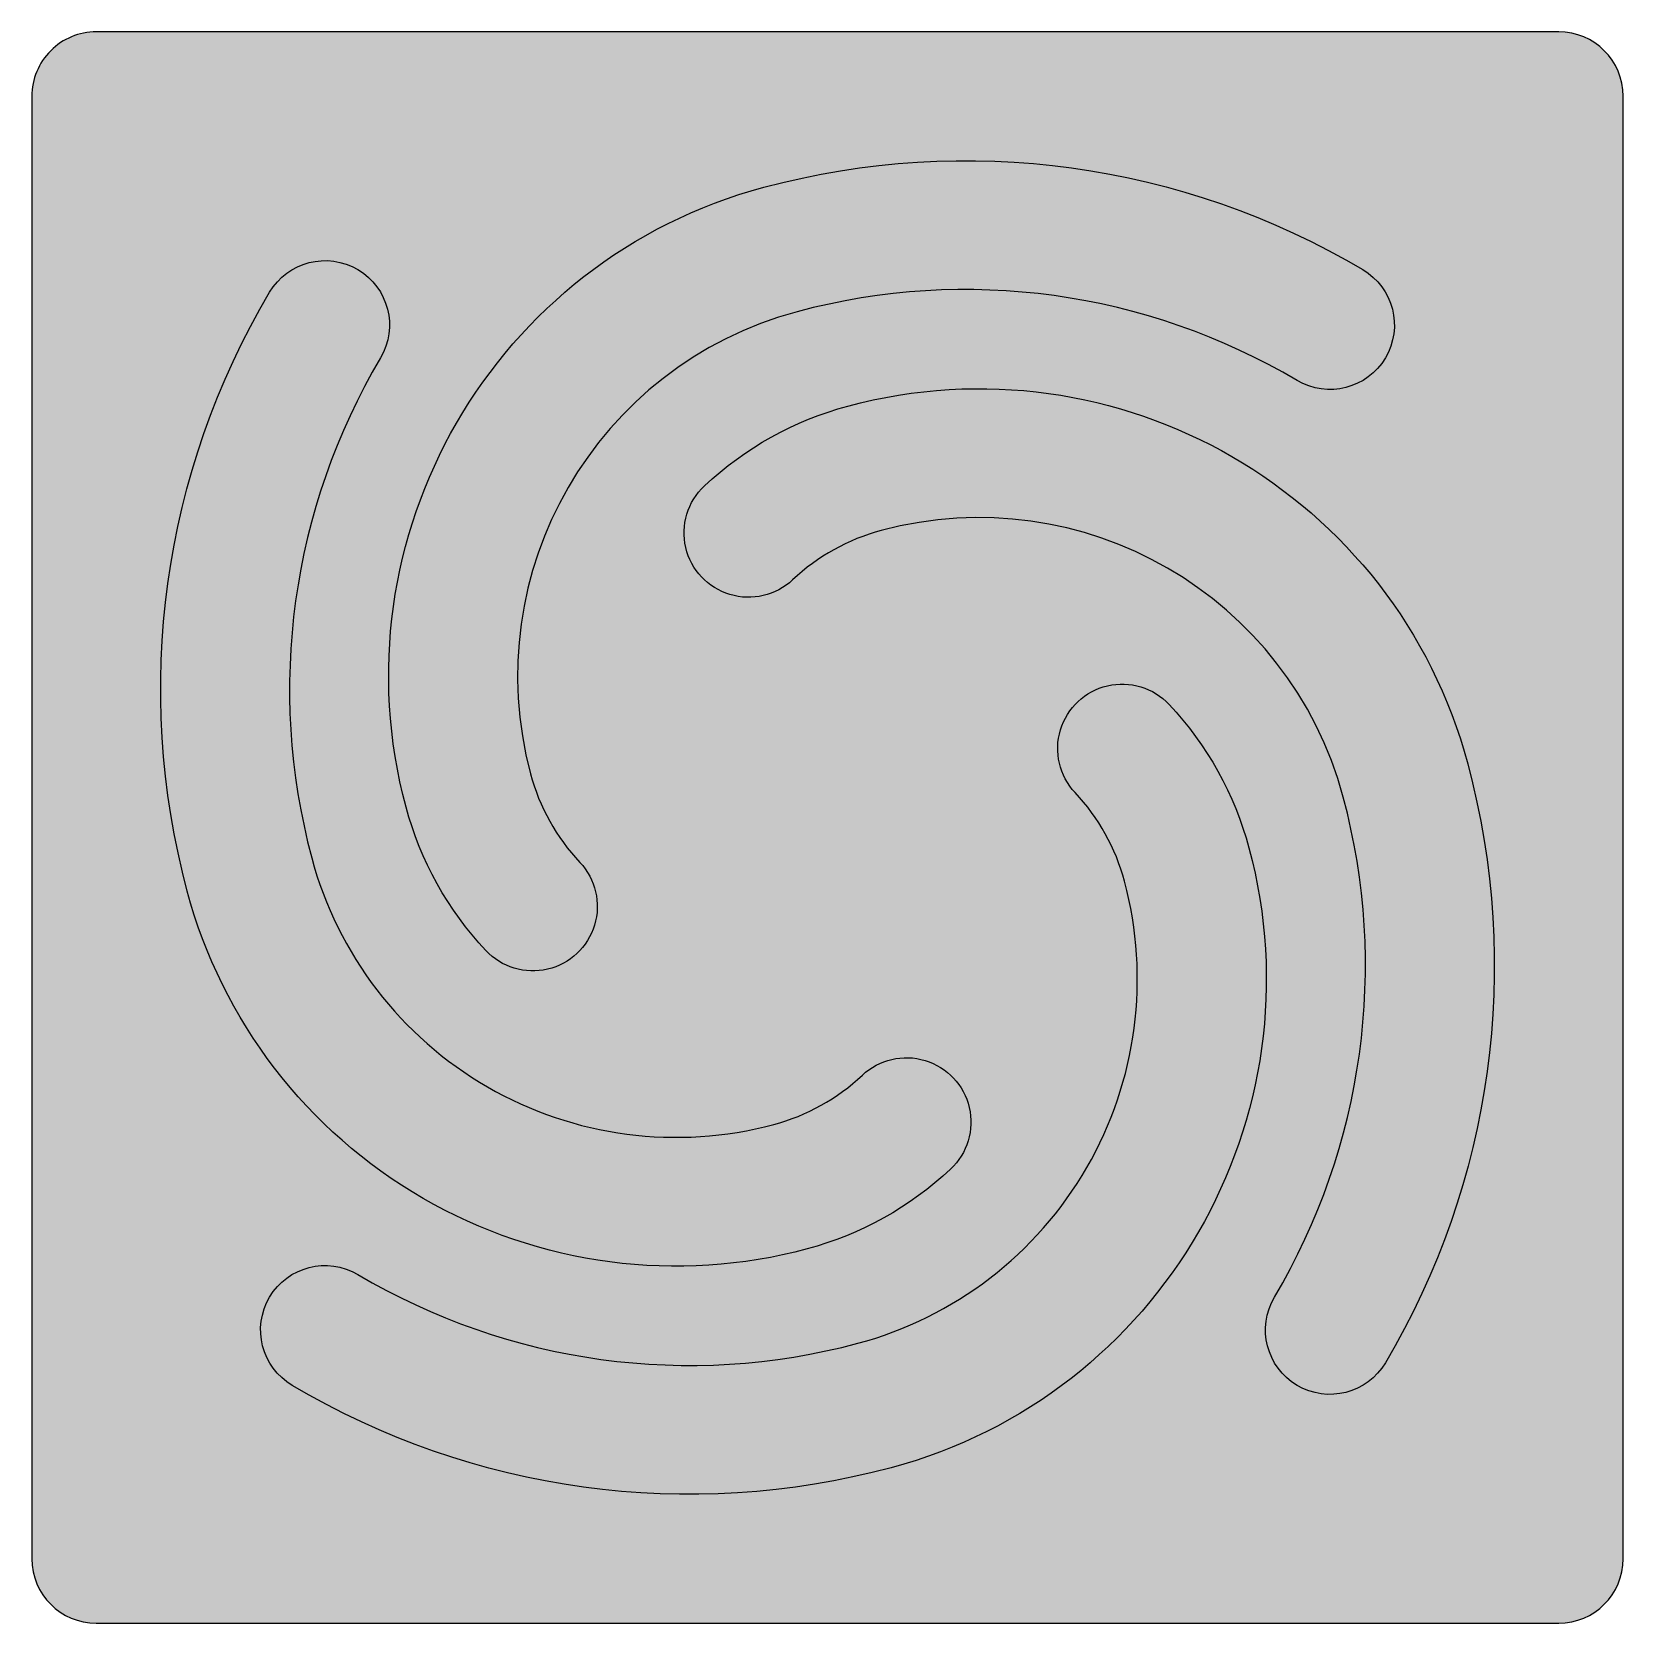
# Model space of a CAD drawing. Header units: millimetres. Extents: x -27.8 to 27.8, y -27.8 to 27.8.
import ezdxf

# ---------------------------------------------------------------- set-up
doc = ezdxf.new("R2010")
doc.units = ezdxf.units.MM
for name, color, linetype in [('fill-arcs', 255, 'Continuous'), ('fill-shape', 250, 'Continuous'), ('logo-outline', 7, 'Continuous'), ('logo-square', 7, 'Continuous')]:
    doc.layers.add(name, color=color, linetype=linetype)
doc.layers.add('fill-hero', color=7, linetype='Continuous', true_color=0xff6900)

msp = doc.modelspace()

# ---------------------------------------------------------------- hatches: boundary and pattern name
at = {"layer": 'fill-arcs'}
h = msp.add_hatch(color=256, dxfattribs=at)
h.dxf.hatch_style = 1
edge = h.paths.add_edge_path()
edge.add_arc((-3.344321872475554, 3.771431402677779), 11.80339887498949, 194.9999999999999, 223.1730355562349, ccw=False)
edge.add_arc((2.356282033196269, 5.29890361557228), 17.70509831248423, 105, 195, ccw=False)
edge.add_arc((4.827783990530531, -3.924867260205151), 27.25424859373685, 59.33331208667232, 105, ccw=False)
edge.add_arc((17.57885670877429, 17.57885670877426), 2.254248593736851, -120.6666879133274, 59.333312086672095, ccw=False)
edge.add_arc((4.827783990530537, -3.924867260205154), 22.74575140626314, 59.33331208667236, 105)
edge.add_arc((2.356282033196265, 5.298903615572276), 13.19660112501052, 105, 195)
edge.add_arc((-3.344321872475562, 3.77143140267779), 7.294901687515785, 194.9999999999999, 223.1730355562349)
edge.add_arc((-10.30842843324765, -2.762135073922761), 2.254248593736854, -136.82696444376552, 43.17303555623539, ccw=False)
h = msp.add_hatch(color=256, dxfattribs=at)
h.dxf.hatch_style = 1
edge = h.paths.add_edge_path()
edge.add_arc((3.771431402677777, 3.344321872475552), 11.80339887498949, 104.99999999999989, 133.1730355562349, ccw=False)
edge.add_arc((5.29890361557228, -2.356282033196274), 17.70509831248423, 15, 105, ccw=False)
edge.add_arc((-3.924867260205147, -4.827783990530524), 27.25424859373685, -30.666687913327678, 15, ccw=False)
edge.add_arc((17.57885670877426, -17.57885670877429), 2.254248593736848, 149.3333120866728, 329.3333120866721, ccw=False)
edge.add_arc((-3.924867260205154, -4.827783990530539), 22.74575140626314, 329.3333120866723, 375)
edge.add_arc((5.298903615572274, -2.356282033196266), 13.19660112501052, 14.99999999999998, 105)
edge.add_arc((3.771431402677789, 3.344321872475562), 7.294901687515784, 104.9999999999999, 133.1730355562349)
edge.add_arc((-2.762135073922759, 10.30842843324765), 2.254248593736853, 133.1730355562345, 313.1730355562355, ccw=False)
h = msp.add_hatch(color=256, dxfattribs=at)
h.dxf.hatch_style = 1
edge = h.paths.add_edge_path()
edge.add_arc((3.344321872475561, -3.771431402677785), 11.80339887498949, 14.999999999999886, 43.17303555623488, ccw=False)
edge.add_arc((-2.356282033196267, -5.298903615572275), 17.70509831248422, -75, 15, ccw=False)
edge.add_arc((-4.827783990530527, 3.924867260205158), 27.25424859373685, 239.3333120866723, 285, ccw=False)
edge.add_arc((-17.57885670877429, -17.57885670877425), 2.254248593736851, 59.33331208667272, 239.3333120866721, ccw=False)
edge.add_arc((-4.827783990530536, 3.924867260205158), 22.74575140626315, 239.3333120866724, 285)
edge.add_arc((-2.356282033196264, -5.298903615572273), 13.19660112501052, 285, 375)
edge.add_arc((3.344321872475567, -3.771431402677792), 7.294901687515782, 14.99999999999989, 43.17303555623486)
edge.add_arc((10.30842843324765, 2.762135073922755), 2.254248593736853, 43.173035556234424, 223.1730355562354, ccw=False)
at = {"layer": 'fill-hero'}
h = msp.add_hatch(color=256, dxfattribs=at)
h.dxf.hatch_style = 1
edge = h.paths.add_edge_path()
edge.add_arc((-3.771431402677782, -3.344321872475547), 11.80339887498949, 284.9999999999999, 313.1730355562349, ccw=False)
edge.add_arc((-5.298903615572283, 2.356282033196271), 17.70509831248422, 195, 285.00000000000006, ccw=False)
edge.add_arc((3.924867260205151, 4.827783990530527), 27.25424859373685, 149.3333120866723, 195, ccw=False)
edge.add_arc((-17.57885670877426, 17.57885670877428), 2.254248593736851, -30.666687913327223, 149.3333120866721, ccw=False)
edge.add_arc((3.924867260205154, 4.827783990530536), 22.74575140626314, 149.3333120866724, 195)
edge.add_arc((-5.29890361557228, 2.356282033196266), 13.19660112501052, 195, 285.0000000000001)
edge.add_arc((-3.771431402677785, -3.34432187247556), 7.29490168751578, 284.9999999999999, 313.1730355562349)
edge.add_arc((2.76213507392276, -10.30842843324764), 2.254248593736853, -46.82696444376552, 133.1730355562355, ccw=False)
at = {"layer": 'fill-shape'}
h = msp.add_hatch(color=256, dxfattribs=at)
h.dxf.hatch_style = 1
h.paths.add_polyline_path([(27.83787852100541, 25.58362992726856, 0.4142135623730951), (25.58362992726856, 27.83787852100542), (-25.58362992726855, 27.83787852100542, 0.4142135623730954), (-27.83787852100541, 25.58362992726856), (-27.83787852100541, -25.58362992726852, 0.4142135623730941), (-25.58362992726855, -27.83787852100538), (25.58362992726855, -27.83787852100538, 0.4142135623730951), (27.83787852100541, -25.58362992726852)])
h.paths.add_polyline_path([(16.42909319902479, 15.63986712808716, 0.2019381984217087), (-1.059249668577799, 18.04584146145531, 0.4142135623730958), (-10.39065581268676, 1.883371913798172, 0.123551024715285), (-8.664425882353164, -1.219769249931243, -1), (-11.95243098414214, -4.304500897914259, -0.1235510247152839), (-14.74552968381923, 0.71648697688879, -0.4142135623730964), (-2.22613460548714, 22.40071533258779, -0.2019381984217087), (18.72862021852378, 19.51784628946135, -1)], flags=16)
h.paths.add_polyline_path([(22.4007153325878, 2.226134605487113, -0.2019381984217085), (19.51784628946135, -18.72862021852378, -1), (15.63986712808716, -16.4290931990248, 0.2019381984217089), (18.04584146145531, 1.059249668577806, 0.4142135623730958), (1.883371913798165, 10.39065581268676, 0.1235510247152847), (-1.219769249931247, 8.66442588235317, -1), (-4.304500897914266, 11.95243098414214, -0.1235510247152829), (0.7164869768887421, 14.74552968381921, -0.4142135623730975)], flags=16)
h.paths.add_polyline_path([(14.74552968381924, -0.716486976888806, -0.414213562373096), (2.22613460548714, -22.40071533258779, -0.2019381984217087), (-18.72862021852378, -19.51784628946135, -1), (-16.42909319902481, -15.63986712808716, 0.201938198421709), (1.059249668577809, -18.04584146145531, 0.4142135623730956), (10.39065581268677, -1.883371913798179, 0.1235510247152851), (8.664425882353173, 1.21976924993124, -1), (11.95243098414215, 4.304500897914259, -0.1235510247152843)], flags=16)
h.paths.add_polyline_path([(4.304500897914274, -11.95243098414212, -0.123551024715284), (-0.7164869768887812, -14.74552968381921, -0.4142135623730971), (-22.40071533258781, -2.226134605487115, -0.2019381984217084), (-19.51784628946135, 18.72862021852378, -1), (-15.63986712808716, 16.4290931990248, 0.2019381984217086), (-18.04584146145531, -1.059249668577797, 0.4142135623730962), (-1.883371913798157, -10.39065581268675, 0.1235510247152845), (1.219769249931247, -8.664425882353164, -1)], flags=16)

# ---------------------------------------------------------------- linework, layer by layer
at = {"layer": 'logo-outline'}
for points in [[(-11.95243098414214, -4.304500897914261, -0.1235510247152853), (-14.74552968381924, 0.7164869768888558, -0.4142135623730951), (-2.226134605487152, 22.40071533258779, -0.2019381984217088), (18.72862021852379, 19.51784628946135, -0.999999999999995), (16.4290931990248, 15.63986712808716, 0.2019381984217089), (-1.059249668577806, 18.04584146145531, 0.4142135623730951), (-10.39065581268677, 1.883371913798198, 0.1235510247152854), (-8.66442588235318, -1.219769249931232, -1.000000000000009)], [(4.304500897914261, -11.95243098414214, -0.1235510247152853), (-0.7164869768888558, -14.74552968381924, -0.4142135623730951), (-22.40071533258779, -2.226134605487154, -0.2019381984217088), (-19.51784628946135, 18.72862021852378, -0.999999999999995), (-15.63986712808716, 16.4290931990248, 0.2019381984217089), (-18.04584146145531, -1.059249668577807, 0.4142135623730951), (-1.883371913798199, -10.39065581268676, 0.1235510247152854), (1.219769249931231, -8.664425882353179, -1.000000000000009)], [(-4.304500897914259, 11.95243098414214, -0.1235510247152853), (0.7164869768888575, 14.74552968381924, -0.4142135623730951), (22.4007153325878, 2.226134605487146, -0.2019381984217088), (19.51784628946134, -18.72862021852379, -0.999999999999995), (15.63986712808716, -16.42909319902481, 0.2019381984217089), (18.04584146145531, 1.059249668577802, 0.4142135623730951), (1.883371913798201, 10.39065581268677, 0.1235510247152854), (-1.219769249931231, 8.664425882353182, -1.000000000000009)], [(11.95243098414215, 4.304500897914254, -0.1235510247152853), (14.74552968381925, -0.7164869768888611, -0.4142135623730951), (2.226134605487145, -22.40071533258779, -0.2019381984217088), (-18.72862021852379, -19.51784628946134, -0.999999999999995), (-16.42909319902481, -15.63986712808716, 0.2019381984217089), (1.059249668577801, -18.04584146145531, 0.4142135623730951), (10.39065581268677, -1.883371913798204, 0.1235510247152854), (8.664425882353186, 1.219769249931227, -1.000000000000009)]]:
    msp.add_lwpolyline(points, format="xyb", close=True, dxfattribs=at)
at = {"layer": 'logo-square'}
msp.add_lwpolyline([(25.58362992726856, 27.83787852100542), (-25.58362992726855, 27.83787852100542, 0.414213562373095), (-27.8378785210054, 25.58362992726856), (-27.8378785210054, -25.58362992726851, 0.414213562373095), (-25.58362992726855, -27.83787852100538), (25.58362992726855, -27.83787852100538, 0.414213562373095), (27.83787852100541, -25.58362992726852), (27.83787852100541, 25.58362992726856, 0.414213562373095)], format="xyb", close=True, dxfattribs=at)

doc.saveas('drawing.dxf')
